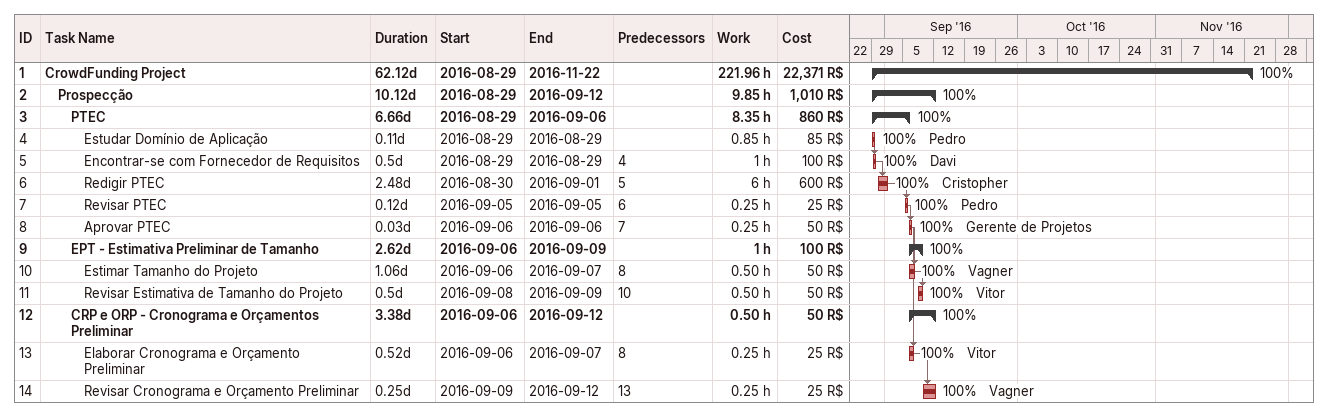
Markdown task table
| ID | Level | Task | Duration | Start | Finish | Predecessors | Resources | % complete | Work (h) | Cost (R$) |
|---|---|---|---|---|---|---|---|---|---|---|
| 1 | 1 | **CrowdFunding Project** | 62.12d | 2016-08-29 | 2016-11-22 |  |  | 100 | 221.96 | 22371 |
| 2 | 2 | **Prospecção** | 10.12d | 2016-08-29 | 2016-09-12 |  |  | 100 | 9.85 | 1010 |
| 3 | 3 | **PTEC** | 6.66d | 2016-08-29 | 2016-09-06 |  |  | 100 | 8.35 | 860 |
| 4 | 4 | Estudar Domínio de Aplicação | 0.11d | 2016-08-29 | 2016-08-29 |  | Pedro | 100 | 0.85 | 85 |
| 5 | 4 | Encontrar-se com Fornecedor de Requisitos | 0.5d | 2016-08-29 | 2016-08-29 | 4 | Davi | 100 | 1 | 100 |
| 6 | 4 | Redigir PTEC | 2.48d | 2016-08-30 | 2016-09-01 | 5 | Cristopher | 100 | 6 | 600 |
| 7 | 4 | Revisar PTEC | 0.12d | 2016-09-05 | 2016-09-05 | 6 | Pedro | 100 | 0.25 | 25 |
| 8 | 4 | Aprovar PTEC | 0.03d | 2016-09-06 | 2016-09-06 | 7 | Gerente de Projetos | 100 | 0.25 | 50 |
| 9 | 3 | **EPT - Estimativa Preliminar de Tamanho** | 2.62d | 2016-09-06 | 2016-09-09 |  |  | 100 | 1 | 100 |
| 10 | 4 | Estimar Tamanho do Projeto | 1.06d | 2016-09-06 | 2016-09-07 | 8 | Vagner | 100 | 0.50 | 50 |
| 11 | 4 | Revisar Estimativa de Tamanho do Projeto | 0.5d | 2016-09-08 | 2016-09-09 | 10 | Vitor | 100 | 0.50 | 50 |
| 12 | 3 | **CRP e ORP - Cronograma e Orçamentos Preliminar** | 3.38d | 2016-09-06 | 2016-09-12 |  |  | 100 | 0.50 | 50 |
| 13 | 4 | Elaborar Cronograma e Orçamento Preliminar | 0.52d | 2016-09-06 | 2016-09-07 | 8 | Vitor | 100 | 0.25 | 25 |
| 14 | 4 | Revisar Cronograma e Orçamento Preliminar | 0.25d | 2016-09-09 | 2016-09-12 | 13 | Vagner | 100 | 0.25 | 25 |
